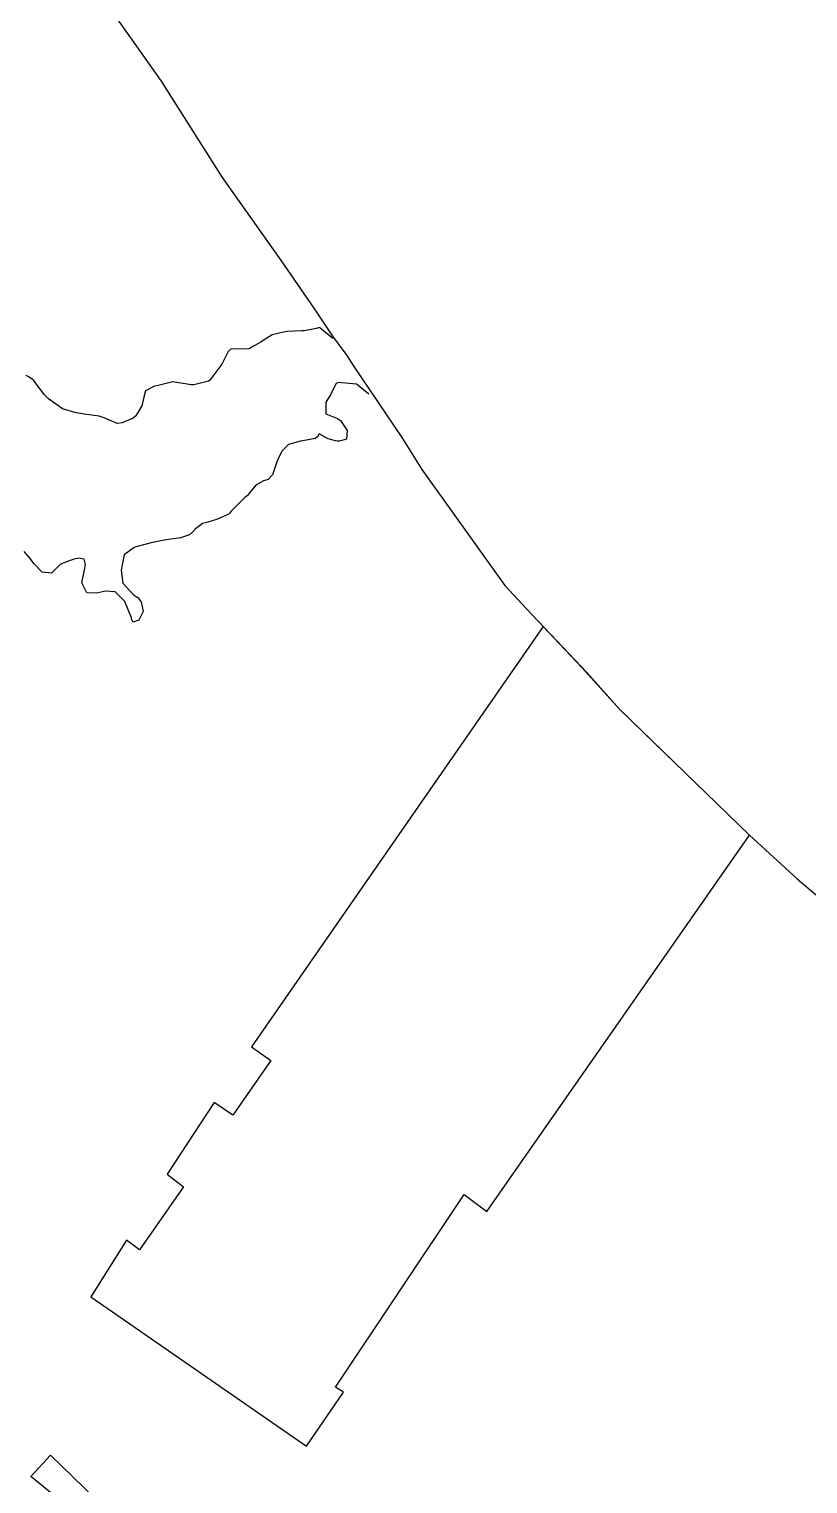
# Model space of a CAD drawing. Header units: metres. Extents: x 298520 to 308411, y 7433745 to 7450750.
# Drawn here: x 305787 to 305871.9, y 7436075 to 7436233.5 of the extents above; entities that cross this region are included whole.
import ezdxf

# ---------------------------------------------------------------- set-up
doc = ezdxf.new("R2010")
doc.units = ezdxf.units.M
doc.header["$LTSCALE"] = 10
for name, color, linetype in [('Area', 45, 'Continuous'), ('Curvas de Nivel 1m', 11, 'Continuous'), ('Edificações', 30, 'Continuous')]:
    doc.layers.add(name, color=color, linetype=linetype)

msp = doc.modelspace()

# ---------------------------------------------------------------- linework, layer by layer
at = {"layer": 'Area'}
msp.add_polyline3d([(305794.73, 7436237.36, 702.78), (305801.42, 7436227.88, 702.99), (305808.09, 7436217.38, 703.74), (305814.43, 7436208.39, 702.68), (305818.16, 7436203.03, 702.93), (305820.11, 7436200.08, 702.21), (305821.67, 7436197.96, 702.8), (305822.37, 7436196.88, 701.63), (305827.65, 7436189.05, 710.5), (305829.83, 7436185.56, 700.81), (305838.9, 7436172.92, 704.84), (305841.21, 7436170.38, 700.74), (305847.87, 7436163.37, 708.51), (305851.41, 7436159.43, 709.98), (305865.58, 7436145.68, 707.48), (305870.76, 7436140.93, 700.83), (305878.28, 7436134.57, 700.59)], dxfattribs=at)
at = {"layer": 'Curvas de Nivel 1m', "flags": 128}
for points, elevation in [([(305820.13, 7436199.83), (305818.74, 7436201), (305818.68, 7436201.02), (305818.32, 7436200.91), (305817.03, 7436200.67), (305816.78, 7436200.66), (305815.16, 7436200.57), (305814.78, 7436200.52), (305813.53, 7436200.21), (305812.76, 7436199.74), (305812.31, 7436199.44), (305811.51, 7436198.99), (305811.04, 7436198.7), (305810.75, 7436198.65), (305809.07, 7436198.7), (305808.75, 7436198.42), (305808.03, 7436197.03), (305806.72, 7436195.27), (305806.59, 7436195.18), (305806.14, 7436195.06), (305805, 7436194.78), (305804.71, 7436194.76), (305802.71, 7436195.1), (305801.12, 7436194.71), (305800.71, 7436194.64), (305799.71, 7436194.12), (305799.47, 7436193.13), (305799.32, 7436192.49), (305798.67, 7436191.39), (305798.38, 7436191.14), (305797.19, 7436190.62), (305796.65, 7436190.57), (305795.22, 7436191.18), (305794.66, 7436191.36), (305793.02, 7436191.56), (305792.67, 7436191.64), (305792.16, 7436191.74), (305790.67, 7436192.15), (305789.13, 7436193.26), (305788.69, 7436193.73), (305787.51, 7436195.28), (305787.04, 7436195.61), (305786.72, 7436195.79)], 702), ([(305824.08, 7436193.75), (305822.71, 7436194.86), (305820.71, 7436195.02), (305820.47, 7436194.88), (305819.88, 7436193.7), (305819.37, 7436192.9), (305819.38, 7436191.61), (305820.67, 7436191.12), (305820.99, 7436190.88), (305821.71, 7436189.8), (305821.65, 7436188.87), (305820.86, 7436188.65), (305820.63, 7436188.65), (305820.42, 7436188.68), (305819.63, 7436188.9), (305818.64, 7436189.44), (305818.46, 7436189.09), (305818.22, 7436188.91), (305816.88, 7436188.68), (305816.63, 7436188.65), (305815.31, 7436188.26), (305814.62, 7436187.59), (305814.29, 7436186.95), (305814.03, 7436186.38), (305813.58, 7436184.97), (305813.11, 7436184.44), (305812.58, 7436184.3), (305811.74, 7436183.83), (305811.06, 7436183), (305810.85, 7436182.71), (305810.56, 7436182.49), (305809.07, 7436181.02), (305808.83, 7436180.73), (305808.54, 7436180.56), (305807.48, 7436180.09), (305806.52, 7436179.8), (305805.92, 7436179.65), (305805.12, 7436179.06), (305804.85, 7436178.73), (305804.51, 7436178.41), (305803.53, 7436178.11), (305802.5, 7436177.95), (305801.77, 7436177.84), (305800.5, 7436177.6), (305798.81, 7436177.15), (305798.49, 7436177.05), (305797.41, 7436176.23), (305797.19, 7436175.16), (305797.06, 7436174.56), (305797.24, 7436173.16), (305798.43, 7436171.87), (305798.87, 7436171.59), (305799.25, 7436171.14), (305799.47, 7436170.07), (305798.99, 7436169.14), (305798.39, 7436168.9), (305798.24, 7436169.15), (305798.18, 7436169.37), (305797.46, 7436171.16), (305796.43, 7436172.2), (305795.33, 7436172.28), (305794.43, 7436172.07), (305793.32, 7436172.09), (305792.79, 7436173.21), (305793.07, 7436174.6), (305793.18, 7436175.21), (305793.02, 7436175.76), (305792.48, 7436175.88), (305791.92, 7436175.79), (305790.47, 7436175.24), (305789.47, 7436174.24), (305788.46, 7436174.34), (305787.57, 7436175.27), (305787.1, 7436175.9), (305786.49, 7436176.6)], 701)]:
    msp.add_lwpolyline(points, dxfattribs=dict(at, elevation=elevation))
at = {"layer": 'Edificações', "elevation": 702.91}
msp.add_lwpolyline([(305843.07, 7436168.42), (305811.26, 7436122.63), (305813.39, 7436121.14), (305809.23, 7436115.16), (305807.2, 7436116.55), (305802.07, 7436108.76), (305803.88, 7436107.37), (305799.05, 7436100.49), (305797.65, 7436101.56), (305793.75, 7436095.39), (305817.29, 7436079.11), (305821.31, 7436085), (305820.44, 7436085.53), (305834.47, 7436106.54), (305836.95, 7436104.69), (305865.58, 7436145.68), (305864.47, 7436146.75), (305860.81, 7436150.31), (305855.17, 7436155.77), (305851.41, 7436159.43), (305847.29, 7436163.98)], close=True, dxfattribs=at)
at = {"layer": 'Edificações'}
msp.add_lwpolyline([(305789.94, 7436073.56), (305787.23, 7436075.81), (305789.38, 7436078.13), (305794.22, 7436073.38)], dxfattribs=at)

doc.saveas('drawing.dxf')
